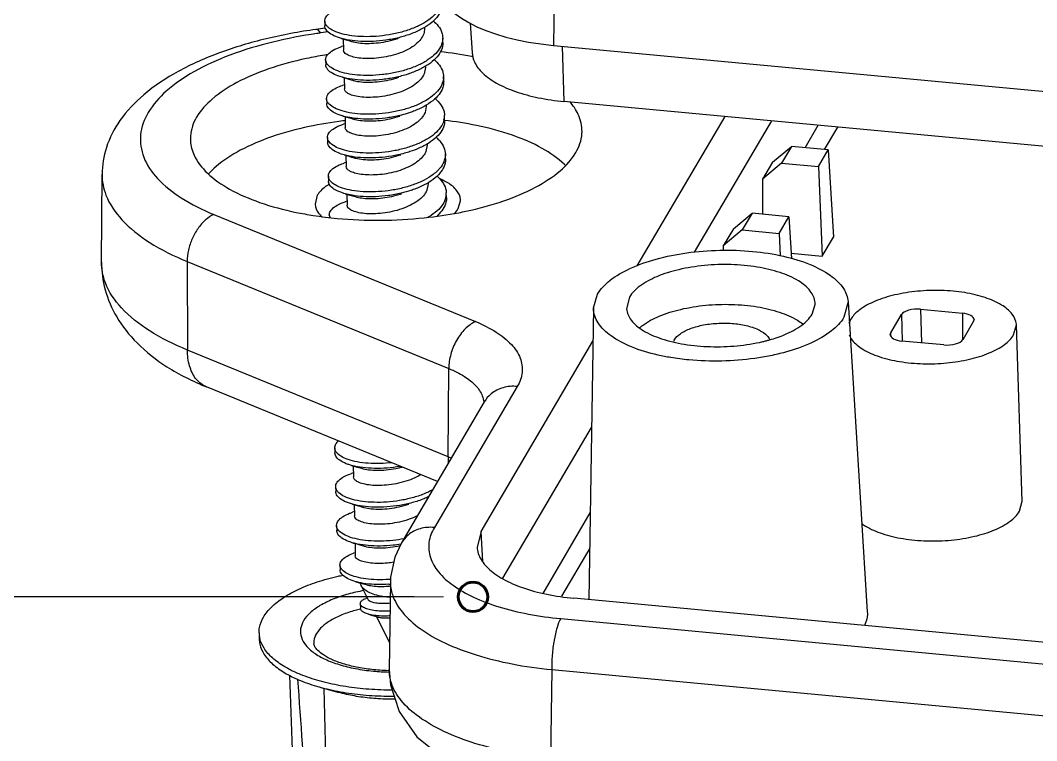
# Model space of a CAD drawing. Header units: millimetres. Extents: x 15 to 334, y 2 to 223.
# Drawn here: x 41.42 to 67.36, y 37.15 to 55.53 of the extents above; entities that cross this region are included whole.
import ezdxf

# ---------------------------------------------------------------- set-up
doc = ezdxf.new("R2010")
doc.units = ezdxf.units.MM
for name, color, linetype in [('02___PRT_ALL_AXES', 179, 'Continuous'), ('3_ALL_AXES', 179, 'Continuous'), ('FROM', 179, 'Continuous'), ('SLD-0', 179, 'Continuous')]:
    doc.layers.add(name, color=color, linetype=linetype)

msp = doc.modelspace()

# ---------------------------------------------------------------- linework, layer by layer
at = {"layer": '02___PRT_ALL_AXES', "color": 179, "linetype": 'Continuous'}
for p, q in [((47.516, 39.897), (47.519, 39.742)), ((48.293, 38.819), (48.361, 36.917)), ((50.837, 38.899), (50.844, 38.899)), ((49.039, 38.521), (49.514, 38.386)), ((49.222, 36.781), (49.182, 38.481))]:
    msp.add_line(p, q, dxfattribs=at)
for centre, radius, start, end in [((48.202, 39.913), 0.687, 181.3, 192.1969), ((48.196, 39.912), 0.68, 192.2327, 193.7951), ((50.955, 44.256), 5.324, 268.4478, 268.7636), ((1436.473, 136.648), 1391.425, 184.03586, 184.172741)]:
    msp.add_arc(centre, radius, start, end, dxfattribs=at)
for points, knots in [([(47.629, 40.301), (47.684, 40.395), (47.839, 40.581), (48.148, 40.817), (48.543, 41.029), (49.012, 41.209), (49.394, 41.313), (49.617, 41.361), (49.659, 41.37)], [0, 0, 0, 0, 0.32704, 0.714323, 1.162178, 1.666356, 2.218478, 2.349319, 2.349319, 2.349319, 2.349319]), ([(50.186, 40.976), (50.054, 40.952), (49.788, 40.893), (49.413, 40.769), (49.082, 40.61), (48.824, 40.427), (48.696, 40.28), (48.652, 40.206)], [0, 0, 0, 0, 0.401278, 0.816506, 1.184234, 1.498615, 1.758865, 1.758865, 1.758865, 1.758865]), ([(50.106, 40.504), (50.062, 40.494), (49.901, 40.453), (49.643, 40.367), (49.356, 40.23), (49.132, 40.072), (49.021, 39.945), (48.982, 39.879)], [0, 0, 0, 0, 0.13734, 0.496625, 0.814793, 1.08692, 1.314277, 1.314277, 1.314277, 1.314277]), ([(47.516, 39.897), (47.515, 39.944), (47.526, 40.086), (47.581, 40.22), (47.629, 40.301)], [0, 0, 0, 0, 0.1398056, 0.4234517, 0.4234517, 0.4234517, 0.4234517]), ([(48.652, 40.206), (48.615, 40.142), (48.56, 40.002), (48.583, 39.772), (48.71, 39.56), (48.924, 39.372), (49.214, 39.21), (49.572, 39.077), (49.986, 38.977), (50.414, 38.918), (50.703, 38.902), (50.837, 38.899)], [0, 0, 0, 0, 0.22224, 0.434882, 0.668782, 0.947017, 1.278596, 1.662285, 2.090796, 2.552927, 2.9567, 2.9567, 2.9567, 2.9567]), ([(47.52, 39.742), (47.521, 39.698), (47.537, 39.559), (47.642, 39.327), (47.869, 39.079), (48.156, 38.879), (48.368, 38.771), (48.468, 38.726)], [0, 0, 0, 0, 0.132138, 0.417244, 0.7458, 1.131718, 1.459068, 1.459068, 1.459068, 1.459068]), ([(48.307, 38.957), (48.261, 38.98), (48.103, 39.068), (47.864, 39.235), (47.642, 39.479), (47.557, 39.663), (47.535, 39.75)], [0, 0, 0, 0, 0.154301, 0.54032, 0.868832, 1.135835, 1.135835, 1.135835, 1.135835]), ([(48.982, 39.879), (48.949, 39.824), (48.917, 39.738), (48.913, 39.65), (48.914, 39.627)], [0, 0, 0, 0, 0.1937752, 0.2640512, 0.2640512, 0.2640512, 0.2640512]), ([(50.811, 38.933), (50.672, 38.937), (50.401, 38.955), (50.015, 39.014), (49.673, 39.099), (49.389, 39.203), (49.171, 39.318), (49.023, 39.433), (48.939, 39.534), (48.915, 39.601), (48.914, 39.627)], [0, 0, 0, 0, 0.419032, 0.813426, 1.169114, 1.474112, 1.720189, 1.904715, 2.032165, 2.11044, 2.11044, 2.11044, 2.11044]), ([(50.911, 38.437), (50.867, 38.437), (50.619, 38.439), (50.175, 38.463), (49.597, 38.54), (49.062, 38.659), (48.635, 38.802), (48.393, 38.912), (48.307, 38.957)], [0, 0, 0, 0, 0.133289, 0.743496, 1.331096, 1.882378, 2.385639, 2.678221, 2.678221, 2.678221, 2.678221]), ([(48.468, 38.726), (48.504, 38.71), (48.69, 38.63), (48.883, 38.565), (49.039, 38.521)], [0, 0, 0, 0, 0.1192933, 0.607663, 0.607663, 0.607663, 0.607663]), ([(49.039, 38.521), (49.044, 38.52), (49.226, 38.469), (49.601, 38.385), (50.179, 38.308), (50.638, 38.283), (50.901, 38.282), (50.961, 38.283)], [0, 0, 0, 0, 0.014601, 0.565465, 1.152565, 1.762225, 1.942116, 1.942116, 1.942116, 1.942116]), ([(50.987, 38.203), (50.94, 38.203), (50.739, 38.204), (50.392, 38.222), (49.956, 38.28), (49.667, 38.344), (49.524, 38.384), (49.514, 38.386)], [0, 0, 0, 0, 0.142601, 0.601301, 1.043406, 1.459073, 1.488869, 1.488869, 1.488869, 1.488869])]:
    msp.add_open_spline(points, degree=3, knots=knots, dxfattribs=at)
at = {"layer": '3_ALL_AXES', "color": 179, "linetype": 'Continuous'}
for p, q in [((51.737, 55.343), (51.738, 55.31)), ((49.663, 55.05), (49.67, 54.767)), ((51.76, 54.356), (51.761, 54.32)), ((49.687, 54.06), (49.693, 53.776)), ((51.783, 53.365), (51.784, 53.33)), ((49.71, 53.069), (49.716, 52.786)), ((51.807, 52.374), (51.807, 52.34)), ((49.733, 52.079), (49.74, 51.796)), ((51.83, 51.386), (51.831, 51.35)), ((49.756, 51.089), (49.763, 50.806)), ((49.919, 44.158), (49.925, 43.875)), ((49.942, 43.168), (49.948, 42.885)), ((49.965, 42.178), (49.972, 41.861)), ((50.123, 41.101), (50.301, 40.744)), ((50.517, 40.312), (50.848, 39.646))]:
    msp.add_line(p, q, dxfattribs=at)
msp.add_arc((51.369, 41.722), 1.392, 203.1997, 206.4909, dxfattribs=at)
at = {"layer": 'FROM', "color": 3}
msp.add_line((51.477, 40.816), (32.114, 40.816), dxfattribs=at)
at = {"layer": 'SLD-0', "color": 179, "linetype": 'Continuous'}
for p, q in [((55.318, 78.613), (55.035, 54.885)), ((49.203, 55.326), (48.969, 55.294)), ((49.193, 55.507), (49.195, 55.383)), ((52.906, 55.454), (52.954, 54.693)), ((49.277, 55.23), (49.086, 55.203)), ((49.619, 55.062), (49.708, 55.037)), ((49.708, 55.037), (49.809, 55.008)), ((49.809, 55.008), (49.877, 54.989)), ((52.206, 54.958), (52.203, 55.082)), ((49.668, 54.872), (49.623, 54.857)), ((55.035, 54.885), (126.659, 48.171)), ((55.25, 54.865), (55.297, 53.456)), ((49.216, 54.517), (49.219, 54.393)), ((51.761, 54.32), (51.729, 54.16)), ((49.642, 54.072), (49.731, 54.047)), ((49.731, 54.047), (49.832, 54.018)), ((49.832, 54.018), (49.9, 53.998)), ((52.229, 53.968), (52.227, 54.092)), ((49.691, 53.882), (49.647, 53.867)), ((49.239, 53.527), (49.242, 53.403)), ((126.918, 46.742), (55.297, 53.456)), ((51.784, 53.33), (51.752, 53.17)), ((49.665, 53.082), (49.754, 53.057)), ((49.754, 53.057), (49.856, 53.028)), ((49.856, 53.028), (49.923, 53.008)), ((52.253, 52.978), (52.25, 53.102)), ((57.169, 49.26), (59.41, 53.07)), ((58.634, 49.609), (60.605, 52.958)), ((49.714, 52.891), (49.67, 52.877)), ((61.454, 52.276), (61.79, 52.847)), ((62.277, 52.802), (61.941, 52.23)), ((49.262, 52.536), (49.265, 52.413)), ((51.807, 52.34), (51.775, 52.18)), ((60.624, 51.91), (61.103, 52.308)), ((61.103, 52.308), (60.852, 51.882)), ((62.043, 52.22), (61.103, 52.308)), ((61.792, 51.794), (62.043, 52.22)), ((62.043, 52.22), (62.175, 49.992)), ((49.688, 52.092), (49.778, 52.067)), ((49.737, 51.901), (49.693, 51.887)), ((49.778, 52.067), (49.879, 52.038)), ((49.879, 52.038), (49.946, 52.018)), ((52.276, 51.988), (52.273, 52.112)), ((60.624, 51.91), (60.367, 51.473)), ((60.852, 51.882), (60.367, 51.473)), ((60.852, 51.882), (61.792, 51.794)), ((61.792, 51.794), (61.892, 49.51)), ((43.495, 49.357), (43.508, 51.596)), ((49.285, 51.546), (49.288, 51.423)), ((60.367, 51.473), (60.365, 50.58)), ((51.831, 51.35), (51.798, 51.19)), ((52.299, 50.998), (52.296, 51.121)), ((49.003, 51.061), (48.944, 50.836)), ((49.711, 51.102), (49.801, 51.077)), ((49.76, 50.911), (49.716, 50.896)), ((49.801, 51.077), (49.902, 51.048)), ((49.902, 51.048), (49.969, 51.028)), ((52.6, 50.724), (52.659, 50.923)), ((59.622, 50.206), (60.1, 50.604)), ((60.1, 50.604), (59.85, 50.178)), ((61.04, 50.516), (60.1, 50.604)), ((46.362, 50.572), (53.039, 47.841)), ((49.309, 50.556), (49.31, 50.502)), ((60.79, 50.09), (61.04, 50.516)), ((61.04, 50.516), (61.104, 49.445)), ((59.622, 50.206), (59.364, 49.769)), ((59.85, 50.178), (59.364, 49.769)), ((59.85, 50.178), (60.79, 50.09)), ((60.79, 50.09), (60.814, 49.521)), ((61.892, 49.51), (62.175, 49.992)), ((59.364, 49.769), (59.364, 49.657)), ((61.096, 49.585), (61.892, 49.51)), ((45.681, 49.372), (52.359, 46.641)), ((45.681, 49.372), (45.688, 47.113)), ((56.051, 48.194), (56.155, 48.541)), ((56.97, 48.465), (56.895, 48.163)), ((61.631, 48.028), (61.708, 48.277)), ((62.549, 48.346), (62.446, 47.951)), ((62.549, 48.346), (63.041, 40.434)), ((56.051, 48.194), (55.937, 40.745)), ((63.639, 47.551), (63.915, 48.019)), ((63.915, 48.019), (63.935, 47.344)), ((64.402, 48.153), (65.467, 48.054)), ((64.402, 48.153), (64.428, 47.297)), ((65.467, 48.054), (65.475, 47.378)), ((65.754, 47.847), (65.478, 47.378)), ((65.767, 47.892), (65.754, 47.847)), ((66.777, 47.504), (66.846, 47.753)), ((66.995, 43.253), (66.846, 47.753)), ((63.627, 47.504), (63.639, 47.551)), ((63.642, 47.468), (63.639, 47.551)), ((53.183, 42.486), (56.038, 47.339)), ((64.991, 47.244), (63.926, 47.344)), ((52.339, 44.392), (45.688, 47.113)), ((52.339, 44.392), (52.359, 46.641)), ((54.106, 46.184), (51.99, 42.586)), ((52.071, 43.761), (46.172, 46.174)), ((53.266, 45.791), (51.148, 42.192)), ((53.742, 41.293), (56.005, 45.139)), ((49.448, 44.615), (49.451, 44.491)), ((49.874, 44.171), (49.963, 44.146)), ((49.963, 44.146), (50.064, 44.117)), ((50.064, 44.117), (50.132, 44.097)), ((49.923, 43.98), (49.878, 43.965)), ((49.471, 43.625), (49.474, 43.501)), ((49.897, 43.18), (49.986, 43.155)), ((49.986, 43.155), (50.087, 43.126)), ((50.087, 43.126), (50.155, 43.107)), ((66.925, 42.999), (66.995, 43.254)), ((49.946, 42.99), (49.902, 42.975)), ((54.764, 40.905), (55.971, 42.957)), ((49.494, 42.635), (49.497, 42.511)), ((53.183, 42.486), (53.079, 42.086)), ((53.23, 41.711), (53.183, 42.486)), ((49.92, 42.19), (50.01, 42.165)), ((50.01, 42.165), (50.111, 42.136)), ((50.111, 42.136), (50.178, 42.117)), ((51.148, 42.192), (50.979, 41.832)), ((55.957, 42.06), (55.234, 40.831)), ((49.97, 41.943), (49.927, 41.928)), ((50.979, 41.832), (50.871, 41.318)), ((49.582, 41.629), (49.584, 41.505)), ((50.871, 41.318), (50.867, 41.213)), ((49.99, 41.203), (50.081, 41.178)), ((50.081, 41.178), (50.184, 41.149)), ((50.184, 41.149), (50.252, 41.129)), ((50.867, 41.214), (50.84, 38.957)), ((50.278, 40.791), (50.238, 40.775)), ((127.17, 34.068), (55.55, 40.781)), ((50.099, 40.646), (50.102, 40.522)), ((50.309, 40.373), (50.408, 40.344)), ((50.408, 40.344), (50.517, 40.312)), ((50.517, 40.312), (50.553, 40.3)), ((55.216, 40.261), (126.889, 33.543)), ((50.84, 38.96), (50.868, 38.574)), ((50.84, 38.956), (50.84, 38.96)), ((54.986, 38.959), (54.959, 36.699)), ((54.986, 38.959), (126.659, 32.24)), ((50.868, 38.574), (51.09, 37.889)), ((51.09, 37.889), (51.546, 37.247)), ((51.546, 37.247), (52.233, 36.694))]:
    msp.add_line(p, q, dxfattribs=at)
at = {"layer": 'SLD-0', "color": 3, "linetype": 'Continuous', "lineweight": 0}
msp.add_line((52.227, 40.816), (51.477, 40.816), dxfattribs=at)
at = {"layer": 'SLD-0', "color": 3, "linetype": 'Continuous', "lineweight": 60}
msp.add_circle((52.977, 40.816), 0.375, dxfattribs=at)
at = {"layer": 'SLD-0', "color": 179, "linetype": 'Continuous'}
for centre, radius, start, end in [((50.927, 42.012), 13.319, 97.943, 98.3651), ((50.836, 44.546), 10.226, 98.9004, 99.2293), ((51.14, 45.166), 9.607, 79.1925, 84.0127), ((51.266, 45.882), 8.88, 78.8651, 79.1302), ((51.739, 54.089), 0.488, 341.6079, 345.8863), ((50.96, 42.338), 10.701, 96.8226, 96.9943), ((50.965, 42.293), 10.746, 96.6999, 96.8226), ((51.805, 53.091), 0.444, 346.191, 1.4393), ((51.766, 52.115), 0.508, 337.9757, 345.7847), ((51.446, 52.328), 0.895, 314.6524, 319.9153), ((53.857, 50.337), 2.097, 45.5018, 46.272), ((49.564, 51.611), 0.295, 215.6095, 219.7311), ((51.839, 51.112), 0.457, 346.9324, 1.2034), ((51.84, 51.112), 0.456, 346.4551, 346.9283), ((49.498, 50.562), 0.189, 181.7837, 199.0685), ((51.429, 49.794), 1.006, 48.5625, 49.684), ((63.059, 47.633), 0.515, 149.5185, 162.5978), ((58.365, 47.222), 0.291, 149.5704, 158.2707), ((59.402, 51.452), 4.236, 283.2449, 284.5603), ((59.468, 51.195), 3.97, 284.5625, 285.7487), ((49.714, 44.668), 0.278, 215.7769, 216.931), ((51.223, 41.596), 3.01, 66.5431, 68.2401), ((54.011, 44.395), 1.672, 180.1171, 185.0633), ((50.63, 43.468), 2.386, 274.5252, 275.6811), ((50.606, 44.567), 3.439, 273.7177, 274.3425)]:
    msp.add_arc(centre, radius, start, end, dxfattribs=at)
for centre, major_axis, ratio, start_param, end_param in [((56.041, 56.59), (4.001, 0.095), 0.434926, 3.125946, 4.448003), ((64.302, 47.983), (0.4, 0.009), 0.435093, 1.307273, 2.877994), ((65.367, 47.883), (0.4, 0.009), 0.435059, 6.281024, 7.590286), ((64.026, 47.514), (0.4, 0.009), 0.435059, 3.149596, 4.448693), ((65.091, 47.415), (0.4, 0.009), 0.435093, 4.448866, 6.019586)]:
    msp.add_ellipse(centre, major_axis=major_axis, ratio=ratio, start_param=start_param, end_param=end_param, dxfattribs=at)
for points, knots in [([(49.193, 55.507), (49.193, 55.525), (49.2, 55.587), (49.275, 55.686), (49.417, 55.778), (49.535, 55.826), (49.6, 55.847)], [0, 0, 0, 0, 0.0548384, 0.1829202, 0.353508, 0.5603149, 0.5603149, 0.5603149, 0.5603149]), ([(52.165, 55.946), (52.149, 55.883), (52.084, 55.756), (51.927, 55.591), (51.713, 55.444), (51.451, 55.319), (51.153, 55.221), (50.834, 55.151), (50.508, 55.113), (50.19, 55.104), (49.897, 55.126), (49.641, 55.173), (49.434, 55.243), (49.299, 55.324), (49.241, 55.385), (49.227, 55.406)], [0, 0, 0, 0, 0.194401, 0.418696, 0.677908, 0.969474, 1.28587, 1.616474, 1.948915, 2.270175, 2.567601, 2.829936, 3.04855, 3.219438, 3.296984, 3.296984, 3.296984, 3.296984]), ([(52.183, 55.949), (52.184, 55.906), (52.171, 55.798), (52.087, 55.632), (51.93, 55.467), (51.716, 55.32), (51.498, 55.216), (51.353, 55.164), (51.299, 55.146)], [0, 0, 0, 0, 0.127033, 0.321433, 0.545729, 0.804941, 1.096506, 1.267645, 1.267645, 1.267645, 1.267645]), ([(48.969, 55.294), (48.541, 55.234), (47.709, 55.079), (46.526, 54.73), (45.467, 54.265), (44.593, 53.69), (43.96, 53.025), (43.591, 52.318), (43.509, 51.828), (43.508, 51.596)], [0, 0, 0, 0, 1.296734, 2.533627, 3.69425, 4.753834, 5.651812, 6.418722, 7.113324, 7.113324, 7.113324, 7.113324]), ([(49.086, 55.203), (49.065, 55.236), (49.035, 55.288), (48.982, 55.291), (48.97, 55.289)], [0, 0, 0, 0, 0.1156252, 0.1520279, 0.1520279, 0.1520279, 0.1520279]), ([(49.227, 55.406), (49.217, 55.42), (49.2, 55.452), (49.194, 55.488), (49.193, 55.507)], [0, 0, 0, 0, 0.0518257, 0.1073819, 0.1073819, 0.1073819, 0.1073819]), ([(49.619, 55.062), (49.553, 55.081), (49.433, 55.122), (49.287, 55.208), (49.207, 55.303), (49.197, 55.365), (49.196, 55.383)], [0, 0, 0, 0, 0.2055689, 0.3764573, 0.5047596, 0.5603158, 0.5603158, 0.5603158, 0.5603158]), ([(51.738, 55.31), (51.738, 55.301), (51.737, 55.247), (51.724, 55.192), (51.706, 55.15)], [0, 0, 0, 0, 0.0266425, 0.1638673, 0.1638673, 0.1638673, 0.1638673]), ([(51.963, 55.513), (52.009, 55.473), (52.099, 55.383), (52.184, 55.233), (52.202, 55.125), (52.203, 55.082)], [0, 0, 0, 0, 0.1841409, 0.3786955, 0.5068916, 0.5068916, 0.5068916, 0.5068916]), ([(48.989, 55.189), (48.613, 55.134), (47.863, 54.991), (46.807, 54.674), (45.884, 54.26), (45.164, 53.774), (44.671, 53.228), (44.442, 52.619), (44.538, 51.993), (44.929, 51.432), (45.557, 50.944), (46.074, 50.69), (46.362, 50.572)], [0, 0, 0, 0, 1.140849, 2.287305, 3.300823, 4.163009, 4.875292, 5.476239, 6.050605, 6.697559, 7.481081, 8.414302, 8.414302, 8.414302, 8.414302]), ([(51.299, 55.146), (51.253, 55.131), (51.101, 55.085), (50.837, 55.028), (50.51, 54.989), (50.193, 54.981), (49.9, 55.002), (49.711, 55.037), (49.623, 55.061), (49.619, 55.062)], [0, 0, 0, 0, 0.145389, 0.475994, 0.808435, 1.129694, 1.42712, 1.689455, 1.702542, 1.702542, 1.702542, 1.702542]), ([(51.706, 55.15), (51.684, 55.099), (51.615, 54.997), (51.468, 54.869), (51.279, 54.758), (51.06, 54.669), (50.822, 54.603), (50.577, 54.562), (50.34, 54.546), (50.122, 54.553), (49.937, 54.582), (49.797, 54.628), (49.701, 54.685), (49.671, 54.743), (49.67, 54.767)], [0, 0, 0, 0, 0.166387, 0.361476, 0.582136, 0.820244, 1.0702, 1.321614, 1.562161, 1.78446, 1.973385, 2.120395, 2.22853, 2.299776, 2.299776, 2.299776, 2.299776]), ([(49.877, 54.989), (49.89, 54.985), (49.964, 54.965), (50.114, 54.941), (50.332, 54.934), (50.57, 54.95), (50.814, 54.992), (50.979, 55.037), (51.061, 55.066), (51.064, 55.067)], [0, 0, 0, 0, 0.040863, 0.230874, 0.453867, 0.69448, 0.945206, 1.195797, 1.205435, 1.205435, 1.205435, 1.205435]), ([(52.203, 55.082), (52.204, 55.065), (52.202, 55.025), (52.195, 54.985), (52.19, 54.964)], [0, 0, 0, 0, 0.0519207, 0.1195112, 0.1195112, 0.1195112, 0.1195112]), ([(49.216, 54.517), (49.216, 54.52), (49.216, 54.561), (49.255, 54.652), (49.376, 54.752), (49.508, 54.816), (49.596, 54.848), (49.623, 54.857)], [0, 0, 0, 0, 0.0089929, 0.1250215, 0.2765466, 0.4751779, 0.5599253, 0.5599253, 0.5599253, 0.5599253]), ([(52.19, 54.964), (52.18, 54.925), (52.141, 54.821), (52.023, 54.667), (51.831, 54.512), (51.588, 54.378), (51.303, 54.268), (50.991, 54.186), (50.666, 54.135), (50.343, 54.114), (50.038, 54.123), (49.765, 54.16), (49.536, 54.222), (49.363, 54.303), (49.275, 54.377), (49.249, 54.418)], [0, 0, 0, 0, 0.118987, 0.329741, 0.574418, 0.853247, 1.160494, 1.486634, 1.81988, 2.147355, 2.456134, 2.734251, 2.971807, 3.162539, 3.306949, 3.306949, 3.306949, 3.306949]), ([(52.206, 54.958), (52.207, 54.941), (52.204, 54.862), (52.157, 54.715), (52.026, 54.543), (51.834, 54.388), (51.594, 54.256), (51.415, 54.186), (51.322, 54.156)], [0, 0, 0, 0, 0.051921, 0.237722, 0.448476, 0.693154, 0.971982, 1.267495, 1.267495, 1.267495, 1.267495]), ([(49.196, 54.64), (49.039, 54.614), (48.553, 54.524), (47.789, 54.319), (46.974, 53.978), (46.34, 53.573), (46.025, 53.232), (45.922, 53.057)], [0, 0, 0, 0, 0.478385, 1.483697, 2.365665, 3.117576, 3.728651, 3.728651, 3.728651, 3.728651]), ([(51.985, 54.524), (52.009, 54.503), (52.083, 54.434), (52.183, 54.303), (52.223, 54.168), (52.226, 54.099), (52.226, 54.092)], [0, 0, 0, 0, 0.0966334, 0.3024002, 0.4856653, 0.508096, 0.508096, 0.508096, 0.508096]), ([(52.954, 54.693), (52.96, 54.615), (53.011, 54.42), (53.232, 54.145), (53.597, 53.896), (54.08, 53.69), (54.658, 53.537), (55.077, 53.476), (55.297, 53.456)], [0, 0, 0, 0, 0.235474, 0.589998, 1.029334, 1.551871, 2.157206, 2.819245, 2.819245, 2.819245, 2.819245]), ([(49.642, 54.072), (49.603, 54.083), (49.504, 54.115), (49.366, 54.179), (49.251, 54.276), (49.22, 54.358), (49.219, 54.393)], [0, 0, 0, 0, 0.1206928, 0.3114253, 0.4558346, 0.5600198, 0.5600198, 0.5600198, 0.5600198]), ([(51.322, 54.156), (51.318, 54.154), (51.211, 54.119), (50.994, 54.063), (50.669, 54.011), (50.346, 53.99), (50.041, 53.999), (49.808, 54.031), (49.679, 54.062), (49.642, 54.072)], [0, 0, 0, 0, 0.011754, 0.337895, 0.67114, 0.998615, 1.307395, 1.585511, 1.702556, 1.702556, 1.702556, 1.702556]), ([(51.729, 54.16), (51.707, 54.109), (51.639, 54.008), (51.492, 53.879), (51.304, 53.769), (51.085, 53.679), (50.847, 53.613), (50.602, 53.572), (50.365, 53.556), (50.146, 53.563), (49.961, 53.592), (49.82, 53.638), (49.724, 53.695), (49.694, 53.753), (49.693, 53.776)], [0, 0, 0, 0, 0.166021, 0.360016, 0.580081, 0.818222, 1.068848, 1.319543, 1.560156, 1.783182, 1.973248, 2.120459, 2.228567, 2.299782, 2.299782, 2.299782, 2.299782]), ([(49.9, 53.999), (49.913, 53.995), (49.987, 53.974), (50.136, 53.951), (50.354, 53.944), (50.592, 53.96), (50.836, 54.001), (51.001, 54.047), (51.083, 54.075), (51.087, 54.077)], [0, 0, 0, 0, 0.040729, 0.229654, 0.451953, 0.6925, 0.943914, 1.19387, 1.205438, 1.205438, 1.205438, 1.205438]), ([(52.229, 53.968), (52.23, 53.915), (52.211, 53.795), (52.111, 53.622), (51.944, 53.46), (51.721, 53.317), (51.513, 53.224), (51.383, 53.178), (51.345, 53.165)], [0, 0, 0, 0, 0.158437, 0.357169, 0.587316, 0.852396, 1.148838, 1.267457, 1.267457, 1.267457, 1.267457]), ([(49.24, 53.527), (49.239, 53.551), (49.253, 53.622), (49.343, 53.723), (49.482, 53.806), (49.592, 53.849), (49.647, 53.867)], [0, 0, 0, 0, 0.0743752, 0.2086816, 0.3873904, 0.5603456, 0.5603456, 0.5603456, 0.5603456]), ([(52.202, 53.935), (52.181, 53.873), (52.108, 53.746), (51.941, 53.584), (51.718, 53.44), (51.449, 53.32), (51.146, 53.227), (50.825, 53.162), (50.499, 53.129), (50.184, 53.126), (49.896, 53.152), (49.648, 53.204), (49.451, 53.277), (49.345, 53.346), (49.307, 53.385)], [0, 0, 0, 0, 0.198732, 0.428879, 0.69396, 0.990401, 1.310038, 1.641862, 1.973318, 2.29138, 2.583559, 2.838948, 3.049527, 3.212416, 3.212416, 3.212416, 3.212416]), ([(49.276, 53.422), (49.261, 53.443), (49.244, 53.477), (49.24, 53.514), (49.24, 53.527)], [0, 0, 0, 0, 0.0750179, 0.1115116, 0.1115116, 0.1115116, 0.1115116]), ([(52.007, 53.534), (52.064, 53.486), (52.16, 53.386), (52.236, 53.23), (52.249, 53.134), (52.25, 53.102)], [0, 0, 0, 0, 0.2209752, 0.4116188, 0.5087196, 0.5087196, 0.5087196, 0.5087196]), ([(55.76, 52.683), (55.761, 52.832), (55.694, 53.12), (55.53, 53.357), (55.44, 53.458)], [0, 0, 0, 0, 0.4469202, 0.8525197, 0.8525197, 0.8525197, 0.8525197]), ([(49.665, 53.082), (49.656, 53.085), (49.58, 53.106), (49.454, 53.154), (49.314, 53.244), (49.249, 53.337), (49.243, 53.391), (49.243, 53.403)], [0, 0, 0, 0, 0.0275425, 0.2381216, 0.4010111, 0.5237372, 0.5602309, 0.5602309, 0.5602309, 0.5602309]), ([(45.922, 53.057), (45.836, 52.91), (45.761, 52.702), (45.762, 52.49), (45.765, 52.45)], [0, 0, 0, 0, 0.5098563, 0.63187, 0.63187, 0.63187, 0.63187]), ([(49.657, 52.96), (49.367, 52.924), (48.752, 52.823), (47.869, 52.585), (47.065, 52.25), (46.532, 51.91), (46.288, 51.676), (46.228, 51.611)], [0, 0, 0, 0, 0.875723, 1.867698, 2.737965, 3.479878, 3.74769, 3.74769, 3.74769, 3.74769]), ([(52.237, 52.985), (52.225, 52.935), (52.175, 52.819), (52.041, 52.659), (51.84, 52.507), (51.588, 52.377), (51.298, 52.272), (50.983, 52.195), (50.656, 52.149), (50.336, 52.133), (50.035, 52.147), (49.769, 52.189), (49.549, 52.254), (49.391, 52.336), (49.315, 52.406), (49.294, 52.44)], [0, 0, 0, 0, 0.154021, 0.370205, 0.620894, 0.905106, 1.21633, 1.544562, 1.877748, 2.202933, 2.507284, 2.779102, 3.008977, 3.191504, 3.311028, 3.311028, 3.311028, 3.311028]), ([(51.345, 53.165), (51.281, 53.144), (51.11, 53.095), (50.827, 53.039), (50.502, 53.005), (50.187, 53.002), (49.908, 53.027), (49.738, 53.062), (49.665, 53.082)], [0, 0, 0, 0, 0.201138, 0.532962, 0.864419, 1.18248, 1.474659, 1.70257, 1.70257, 1.70257, 1.70257]), ([(51.752, 53.17), (51.73, 53.119), (51.662, 53.018), (51.517, 52.89), (51.329, 52.779), (51.11, 52.69), (50.872, 52.623), (50.627, 52.582), (50.389, 52.565), (50.171, 52.573), (49.985, 52.601), (49.843, 52.648), (49.747, 52.705), (49.718, 52.763), (49.716, 52.786)], [0, 0, 0, 0, 0.165835, 0.358671, 0.578064, 0.816147, 1.067435, 1.317676, 1.558248, 1.781913, 1.973049, 2.120644, 2.228666, 2.299789, 2.299789, 2.299789, 2.299789]), ([(49.923, 53.008), (49.936, 53.005), (50.01, 52.984), (50.16, 52.961), (50.379, 52.954), (50.617, 52.97), (50.861, 53.011), (51.025, 53.057), (51.107, 53.085), (51.11, 53.086)], [0, 0, 0, 0, 0.040872, 0.230937, 0.453964, 0.694577, 0.945272, 1.195897, 1.205434, 1.205434, 1.205434, 1.205434]), ([(52.252, 52.978), (52.253, 52.95), (52.247, 52.86), (52.186, 52.704), (52.044, 52.535), (51.843, 52.383), (51.611, 52.263), (51.446, 52.201), (51.368, 52.175)], [0, 0, 0, 0, 0.082676, 0.271658, 0.487842, 0.738531, 1.022743, 1.267647, 1.267647, 1.267647, 1.267647]), ([(55.306, 51.852), (55.139, 52.012), (54.716, 52.302), (53.955, 52.626), (53.113, 52.849), (52.525, 52.941), (52.252, 52.973)], [0, 0, 0, 0, 0.693839, 1.518806, 2.473131, 3.300187, 3.300187, 3.300187, 3.300187]), ([(49.263, 52.536), (49.262, 52.546), (49.264, 52.595), (49.318, 52.69), (49.449, 52.788), (49.576, 52.844), (49.655, 52.872), (49.67, 52.877)], [0, 0, 0, 0, 0.0277074, 0.1480961, 0.3073131, 0.5141069, 0.5601698, 0.5601698, 0.5601698, 0.5601698]), ([(55.6, 52.15), (55.686, 52.296), (55.753, 52.481), (55.759, 52.667), (55.76, 52.683)], [0, 0, 0, 0, 0.5098563, 0.5586204, 0.5586204, 0.5586204, 0.5586204]), ([(45.765, 52.45), (45.773, 52.325), (45.856, 52.013), (46.208, 51.575), (46.793, 51.176), (47.565, 50.846), (48.291, 50.654), (48.755, 50.571), (48.901, 50.548)], [0, 0, 0, 0, 0.375111, 0.942125, 1.645294, 2.481361, 3.448506, 3.893668, 3.893668, 3.893668, 3.893668]), ([(49.294, 52.44), (49.29, 52.445), (49.273, 52.474), (49.264, 52.509), (49.263, 52.536)], [0, 0, 0, 0, 0.0184073, 0.1021133, 0.1021133, 0.1021133, 0.1021133]), ([(49.688, 52.092), (49.638, 52.106), (49.53, 52.142), (49.388, 52.214), (49.287, 52.311), (49.267, 52.385), (49.266, 52.413)], [0, 0, 0, 0, 0.1566541, 0.3391809, 0.47659, 0.560296, 0.560296, 0.560296, 0.560296]), ([(52.033, 52.541), (52.067, 52.513), (52.146, 52.436), (52.243, 52.294), (52.271, 52.169), (52.273, 52.112)], [0, 0, 0, 0, 0.1310369, 0.3319261, 0.505146, 0.505146, 0.505146, 0.505146]), ([(51.368, 52.175), (51.347, 52.168), (51.222, 52.129), (50.985, 52.071), (50.659, 52.025), (50.338, 52.009), (50.038, 52.024), (49.823, 52.057), (49.712, 52.085), (49.688, 52.092)], [0, 0, 0, 0, 0.066412, 0.394643, 0.727829, 1.053015, 1.357366, 1.629184, 1.702564, 1.702564, 1.702564, 1.702564]), ([(51.775, 52.18), (51.767, 52.16), (51.747, 52.122), (51.723, 52.086), (51.709, 52.068)], [0, 0, 0, 0, 0.0630923, 0.1295805, 0.1295805, 0.1295805, 0.1295805]), ([(52.617, 50.618), (52.676, 50.63), (53.065, 50.708), (53.733, 50.888), (54.548, 51.228), (55.182, 51.633), (55.497, 51.974), (55.6, 52.15)], [0, 0, 0, 0, 0.182987, 1.188299, 2.070267, 2.822178, 3.433253, 3.433253, 3.433253, 3.433253]), ([(49.286, 51.546), (49.285, 51.578), (49.308, 51.657), (49.411, 51.759), (49.548, 51.834), (49.649, 51.872), (49.693, 51.887)], [0, 0, 0, 0, 0.0945424, 0.2356286, 0.4225281, 0.5601875, 0.5601875, 0.5601875, 0.5601875]), ([(51.709, 52.068), (51.674, 52.022), (51.583, 51.933), (51.418, 51.824), (51.221, 51.732), (51.003, 51.66), (50.774, 51.61), (50.546, 51.582), (50.327, 51.576), (50.131, 51.59), (49.967, 51.622), (49.844, 51.669), (49.762, 51.724), (49.741, 51.776), (49.74, 51.796)], [0, 0, 0, 0, 0.175426, 0.375671, 0.593346, 0.825693, 1.061887, 1.29456, 1.515192, 1.716067, 1.884011, 2.014125, 2.110349, 2.171261, 2.171261, 2.171261, 2.171261]), ([(49.946, 52.018), (49.959, 52.014), (50.034, 51.994), (50.185, 51.971), (50.403, 51.963), (50.641, 51.98), (50.886, 52.022), (51.05, 52.067), (51.131, 52.095), (51.133, 52.096)], [0, 0, 0, 0, 0.041076, 0.232211, 0.455877, 0.696448, 0.946689, 1.197977, 1.205431, 1.205431, 1.205431, 1.205431]), ([(52.276, 51.988), (52.276, 51.985), (52.277, 51.922), (52.256, 51.824), (52.212, 51.74), (52.195, 51.712)], [0, 0, 0, 0, 0.0081525, 0.1903841, 0.2903979, 0.2903979, 0.2903979, 0.2903979]), ([(52.273, 52.112), (52.273, 52.109), (52.274, 52.068), (52.268, 52.027), (52.259, 51.991)], [0, 0, 0, 0, 0.0081525, 0.1219694, 0.1219694, 0.1219694, 0.1219694]), ([(52.075, 51.691), (52.038, 51.655), (51.93, 51.563), (51.721, 51.438), (51.446, 51.322), (51.139, 51.233), (50.815, 51.174), (50.49, 51.146), (50.179, 51.148), (49.897, 51.178), (49.657, 51.234), (49.47, 51.311), (49.37, 51.382), (49.337, 51.422)], [0, 0, 0, 0, 0.154271, 0.425111, 0.726186, 1.048739, 1.381416, 1.711505, 2.026004, 2.312615, 2.560818, 2.763267, 2.91835, 2.91835, 2.91835, 2.91835]), ([(52.133, 51.628), (52.083, 51.568), (51.956, 51.454), (51.724, 51.314), (51.528, 51.232), (51.412, 51.192), (51.391, 51.185)], [0, 0, 0, 0, 0.2360932, 0.5069332, 0.8080085, 0.8734158, 0.8734158, 0.8734158, 0.8734158]), ([(43.508, 51.596), (43.508, 51.417), (43.592, 50.985), (44.02, 50.37), (44.747, 49.804), (45.347, 49.509), (45.681, 49.372)], [0, 0, 0, 0, 0.536535, 1.286106, 2.1926, 3.277671, 3.277671, 3.277671, 3.277671]), ([(49.325, 51.439), (49.306, 51.465), (49.288, 51.502), (49.286, 51.54), (49.286, 51.546)], [0, 0, 0, 0, 0.0973094, 0.1150279, 0.1150279, 0.1150279, 0.1150279]), ([(49.711, 51.102), (49.69, 51.108), (49.604, 51.134), (49.472, 51.188), (49.342, 51.281), (49.291, 51.371), (49.289, 51.417), (49.288, 51.423)], [0, 0, 0, 0, 0.0668546, 0.2693037, 0.4243864, 0.5423352, 0.5600537, 0.5600537, 0.5600537, 0.5600537]), ([(52.053, 51.554), (52.064, 51.545), (52.128, 51.488), (52.227, 51.376), (52.287, 51.228), (52.295, 51.144), (52.296, 51.121)], [0, 0, 0, 0, 0.0428931, 0.2561529, 0.4433725, 0.509629, 0.509629, 0.509629, 0.509629]), ([(52.659, 50.923), (52.659, 50.933), (52.657, 51.025), (52.568, 51.213), (52.361, 51.372), (52.203, 51.452), (52.136, 51.481)], [0, 0, 0, 0, 0.0307727, 0.2743599, 0.5826891, 0.8031327, 0.8031327, 0.8031327, 0.8031327]), ([(49.315, 51.35), (49.277, 51.328), (49.159, 51.249), (49.053, 51.147), (49.003, 51.061)], [0, 0, 0, 0, 0.1303491, 0.4272727, 0.4272727, 0.4272727, 0.4272727]), ([(51.391, 51.185), (51.31, 51.158), (51.12, 51.105), (50.818, 51.05), (50.493, 51.022), (50.182, 51.024), (49.922, 51.052), (49.77, 51.085), (49.711, 51.102)], [0, 0, 0, 0, 0.257228, 0.589904, 0.919994, 1.234492, 1.521103, 1.702589, 1.702589, 1.702589, 1.702589]), ([(51.798, 51.19), (51.777, 51.139), (51.709, 51.038), (51.563, 50.91), (51.375, 50.799), (51.156, 50.709), (50.918, 50.643), (50.674, 50.602), (50.436, 50.585), (50.217, 50.592), (50.031, 50.621), (49.889, 50.668), (49.793, 50.725), (49.764, 50.782), (49.763, 50.806)], [0, 0, 0, 0, 0.16583, 0.358608, 0.577966, 0.816044, 1.067362, 1.31759, 1.558157, 1.781851, 1.973037, 2.120656, 2.228672, 2.299789, 2.299789, 2.299789, 2.299789]), ([(49.969, 51.028), (50.023, 51.012), (50.145, 50.988), (50.342, 50.974), (50.56, 50.98), (50.788, 51.008), (50.989, 51.052), (51.111, 51.09), (51.157, 51.106)], [0, 0, 0, 0, 0.169072, 0.369946, 0.590578, 0.823252, 1.059446, 1.205504, 1.205504, 1.205504, 1.205504]), ([(49.309, 50.556), (49.309, 50.572), (49.314, 50.63), (49.383, 50.728), (49.524, 50.823), (49.644, 50.873), (49.714, 50.896), (49.716, 50.896)], [0, 0, 0, 0, 0.0466077, 0.1722158, 0.3393509, 0.5542281, 0.5602719, 0.5602719, 0.5602719, 0.5602719]), ([(52.283, 51.005), (52.269, 50.944), (52.209, 50.817), (52.057, 50.651), (51.918, 50.553), (51.835, 50.505), (51.827, 50.5)], [0, 0, 0, 0, 0.1889679, 0.4107902, 0.6674541, 0.6966124, 0.6966124, 0.6966124, 0.6966124]), ([(52.299, 50.998), (52.3, 50.96), (52.289, 50.857), (52.213, 50.694), (52.117, 50.59), (52.06, 50.539), (52.059, 50.538)], [0, 0, 0, 0, 0.1136446, 0.3063161, 0.5281384, 0.5338152, 0.5338152, 0.5338152, 0.5338152]), ([(48.901, 50.548), (49.103, 50.517), (49.672, 50.447), (50.619, 50.408), (51.66, 50.465), (52.325, 50.562), (52.617, 50.618)], [0, 0, 0, 0, 0.610997, 1.719194, 2.840091, 3.732201, 3.732201, 3.732201, 3.732201]), ([(48.944, 50.836), (48.944, 50.834), (48.949, 50.752), (49.005, 50.634), (49.087, 50.546), (49.117, 50.519)], [0, 0, 0, 0, 0.0038228, 0.24741, 0.3662139, 0.3662139, 0.3662139, 0.3662139]), ([(46.362, 50.572), (46.285, 50.537), (46.134, 50.433), (45.947, 50.219), (45.8, 49.957), (45.705, 49.67), (45.681, 49.47), (45.681, 49.372)], [0, 0, 0, 0, 0.254712, 0.540074, 0.844213, 1.150792, 1.442945, 1.442945, 1.442945, 1.442945]), ([(56.155, 48.541), (56.235, 48.677), (56.492, 48.936), (57.011, 49.228), (57.676, 49.458), (58.446, 49.611), (59.273, 49.676), (60.101, 49.648), (60.877, 49.531), (61.55, 49.331), (62.08, 49.061), (62.437, 48.735), (62.541, 48.465), (62.549, 48.346)], [0, 0, 0, 0, 0.471661, 1.066252, 1.776585, 2.573518, 3.41622, 4.258597, 5.054592, 5.763488, 6.356361, 6.826435, 7.183275, 7.183275, 7.183275, 7.183275]), ([(43.495, 49.357), (43.494, 49.12), (43.559, 48.629), (43.867, 47.914), (44.407, 47.237), (45.191, 46.631), (45.823, 46.317), (46.172, 46.174)], [0, 0, 0, 0, 0.709699, 1.464431, 2.308439, 3.281046, 4.412971, 4.412971, 4.412971, 4.412971]), ([(45.688, 47.113), (45.35, 47.251), (44.746, 47.548), (44.012, 48.119), (43.58, 48.739), (43.496, 49.176), (43.496, 49.357)], [0, 0, 0, 0, 1.094782, 2.009386, 2.765665, 3.307009, 3.307009, 3.307009, 3.307009]), ([(61.707, 48.277), (61.708, 48.293), (61.707, 48.415), (61.59, 48.661), (61.26, 48.914), (60.793, 49.114), (60.211, 49.248), (59.561, 49.307), (58.888, 49.284), (58.25, 49.184), (57.69, 49.012), (57.254, 48.785), (57.035, 48.575), (56.97, 48.465)], [0, 0, 0, 0, 0.048678, 0.364486, 0.763908, 1.277283, 1.878091, 2.548938, 3.229499, 3.892692, 4.4821, 4.977459, 5.362252, 5.362252, 5.362252, 5.362252]), ([(66.846, 47.753), (66.846, 47.759), (66.841, 47.858), (66.741, 48.069), (66.446, 48.295), (66.029, 48.474), (65.509, 48.594), (64.929, 48.646), (64.329, 48.626), (63.758, 48.536), (63.259, 48.383), (62.952, 48.223), (62.82, 48.119), (62.804, 48.107)], [0, 0, 0, 0, 0.016213, 0.29835, 0.654992, 1.11345, 1.649925, 2.248766, 2.856436, 3.448662, 3.974916, 4.417465, 4.477682, 4.477682, 4.477682, 4.477682]), ([(57.237, 47.686), (57.26, 47.706), (57.409, 47.825), (57.753, 48.004), (58.298, 48.171), (58.922, 48.27), (59.578, 48.291), (60.212, 48.234), (60.78, 48.103), (61.167, 47.938), (61.352, 47.813), (61.395, 47.78)], [0, 0, 0, 0, 0.089866, 0.573575, 1.148786, 1.796106, 2.460305, 3.114857, 3.701237, 4.202344, 4.366389, 4.366389, 4.366389, 4.366389]), ([(58.026, 46.921), (57.916, 46.939), (57.576, 47.006), (57.051, 47.161), (56.522, 47.432), (56.158, 47.762), (56.051, 48.052), (56.051, 48.187), (56.051, 48.194)], [0, 0, 0, 0, 0.332194, 1.041091, 1.633963, 2.104038, 2.48604, 2.507103, 2.507103, 2.507103, 2.507103]), ([(56.895, 48.163), (56.903, 48.06), (57.012, 47.831), (57.341, 47.578), (57.808, 47.378), (58.172, 47.295), (58.369, 47.262)], [0, 0, 0, 0, 0.312258, 0.711679, 1.225055, 1.825862, 1.825862, 1.825862, 1.825862]), ([(60.546, 47.373), (60.678, 47.41), (60.964, 47.508), (61.348, 47.707), (61.566, 47.917), (61.631, 48.028)], [0, 0, 0, 0, 0.410364, 0.905723, 1.290516, 1.290516, 1.290516, 1.290516]), ([(53.039, 47.841), (52.942, 47.796), (52.754, 47.653), (52.54, 47.362), (52.397, 47.015), (52.359, 46.763), (52.359, 46.641)], [0, 0, 0, 0, 0.322953, 0.689791, 1.073542, 1.441211, 1.441211, 1.441211, 1.441211]), ([(53.039, 47.841), (53.223, 47.766), (53.552, 47.604), (53.952, 47.293), (54.202, 46.935), (54.262, 46.537), (54.171, 46.294), (54.106, 46.184)], [0, 0, 0, 0, 0.594368, 1.093852, 1.50669, 1.873371, 2.254929, 2.254929, 2.254929, 2.254929]), ([(58.114, 47.369), (58.152, 47.433), (58.283, 47.553), (58.544, 47.677), (58.876, 47.765), (59.249, 47.806), (59.629, 47.798), (59.982, 47.741), (60.272, 47.641), (60.463, 47.517), (60.533, 47.42), (60.549, 47.387)], [0, 0, 0, 0, 0.221955, 0.515846, 0.860911, 1.248854, 1.636876, 1.999459, 2.31413, 2.555485, 2.666679, 2.666679, 2.666679, 2.666679]), ([(62.446, 47.951), (62.366, 47.816), (62.109, 47.557), (61.59, 47.265), (61.054, 47.079), (60.697, 46.994), (60.569, 46.968)], [0, 0, 0, 0, 0.471661, 1.066252, 1.776585, 2.166866, 2.166866, 2.166866, 2.166866]), ([(62.578, 47.501), (62.597, 47.454), (62.685, 47.304), (62.947, 47.101), (63.364, 46.924), (63.884, 46.804), (64.464, 46.752), (65.065, 46.772), (65.635, 46.861), (66.134, 47.015), (66.525, 47.218), (66.719, 47.405), (66.777, 47.504)], [0, 0, 0, 0, 0.154846, 0.511488, 0.969946, 1.506421, 2.105261, 2.712931, 3.305158, 3.831411, 4.273961, 4.617627, 4.617627, 4.617627, 4.617627]), ([(58.369, 47.262), (58.59, 47.226), (59.04, 47.186), (59.713, 47.208), (60.157, 47.278), (60.372, 47.328)], [0, 0, 0, 0, 0.670847, 1.351408, 2.014601, 2.014601, 2.014601, 2.014601]), ([(46.172, 46.174), (46.161, 46.179), (46.054, 46.226), (45.869, 46.386), (45.718, 46.72), (45.689, 46.976), (45.688, 47.113)], [0, 0, 0, 0, 0.036817, 0.349578, 0.704027, 1.112726, 1.112726, 1.112726, 1.112726]), ([(60.569, 46.968), (60.436, 46.941), (60.025, 46.872), (59.328, 46.817), (58.611, 46.841), (58.178, 46.896), (58.026, 46.921)], [0, 0, 0, 0, 0.407075, 1.249776, 2.092154, 2.556368, 2.556368, 2.556368, 2.556368]), ([(52.359, 46.641), (52.497, 46.585), (52.744, 46.465), (53.044, 46.233), (53.209, 45.996), (53.246, 45.841), (53.252, 45.788)], [0, 0, 0, 0, 0.446235, 0.81927, 1.128077, 1.289674, 1.289674, 1.289674, 1.289674]), ([(54.106, 46.184), (53.986, 46.195), (53.743, 46.177), (53.446, 46.025), (53.31, 45.867), (53.266, 45.791)], [0, 0, 0, 0, 0.3643835, 0.7100255, 0.9741844, 0.9741844, 0.9741844, 0.9741844]), ([(49.448, 44.615), (49.447, 44.651), (49.471, 44.722), (49.52, 44.774), (49.546, 44.797)], [0, 0, 0, 0, 0.1063453, 0.2116482, 0.2116482, 0.2116482, 0.2116482]), ([(49.488, 44.506), (49.467, 44.535), (49.449, 44.574), (49.448, 44.613), (49.448, 44.615)], [0, 0, 0, 0, 0.1102057, 0.1172621, 0.1172621, 0.1172621, 0.1172621]), ([(49.874, 44.171), (49.845, 44.178), (49.754, 44.207), (49.619, 44.265), (49.494, 44.36), (49.452, 44.448), (49.451, 44.489), (49.451, 44.491)], [0, 0, 0, 0, 0.0886758, 0.286458, 0.437202, 0.5528329, 0.5598894, 0.5598894, 0.5598894, 0.5598894]), ([(50.9, 44.239), (50.806, 44.228), (50.607, 44.214), (50.313, 44.218), (50.034, 44.252), (49.799, 44.31), (49.617, 44.388), (49.522, 44.461), (49.492, 44.501)], [0, 0, 0, 0, 0.285178, 0.597482, 0.880777, 1.124782, 1.322564, 1.473308, 1.473308, 1.473308, 1.473308]), ([(51.121, 44.146), (51.063, 44.136), (50.896, 44.111), (50.624, 44.09), (50.316, 44.095), (50.066, 44.125), (49.924, 44.157), (49.874, 44.171)], [0, 0, 0, 0, 0.176182, 0.505322, 0.817625, 1.100921, 1.256414, 1.256414, 1.256414, 1.256414]), ([(50.132, 44.097), (50.145, 44.093), (50.219, 44.073), (50.371, 44.05), (50.59, 44.042), (50.828, 44.059), (51.022, 44.092), (51.135, 44.12), (51.167, 44.128)], [0, 0, 0, 0, 0.04021, 0.232626, 0.457037, 0.697326, 0.948049, 1.046313, 1.046313, 1.046313, 1.046313]), ([(49.472, 43.625), (49.471, 43.644), (49.48, 43.707), (49.557, 43.806), (49.698, 43.898), (49.814, 43.944), (49.878, 43.965)], [0, 0, 0, 0, 0.0575572, 0.1864779, 0.3582036, 0.5603293, 0.5603293, 0.5603293, 0.5603293]), ([(51.645, 43.933), (51.612, 43.913), (51.508, 43.856), (51.32, 43.779), (51.081, 43.712), (50.835, 43.67), (50.597, 43.654), (50.378, 43.661), (50.191, 43.69), (50.05, 43.737), (49.955, 43.795), (49.926, 43.852), (49.925, 43.875)], [0, 0, 0, 0, 0.115408, 0.353847, 0.607698, 0.859466, 1.099659, 1.323953, 1.516054, 1.663763, 1.769976, 1.840104, 1.840104, 1.840104, 1.840104]), ([(49.505, 43.524), (49.495, 43.539), (49.478, 43.571), (49.472, 43.607), (49.472, 43.625)], [0, 0, 0, 0, 0.0551251, 0.1079698, 0.1079698, 0.1079698, 0.1079698]), ([(49.897, 43.18), (49.829, 43.199), (49.709, 43.241), (49.563, 43.328), (49.485, 43.423), (49.475, 43.484), (49.475, 43.501)], [0, 0, 0, 0, 0.2102288, 0.3799812, 0.5074543, 0.560299, 0.560299, 0.560299, 0.560299]), ([(51.948, 43.546), (51.877, 43.507), (51.707, 43.429), (51.424, 43.337), (51.104, 43.268), (50.778, 43.23), (50.461, 43.223), (50.168, 43.245), (49.914, 43.293), (49.708, 43.363), (49.575, 43.443), (49.519, 43.503), (49.505, 43.524)], [0, 0, 0, 0, 0.242389, 0.559261, 0.89006, 1.222385, 1.543216, 1.839923, 2.101294, 2.318783, 2.488536, 2.561967, 2.561967, 2.561967, 2.561967]), ([(51.846, 43.369), (51.808, 43.352), (51.719, 43.314), (51.629, 43.281), (51.577, 43.264)], [0, 0, 0, 0, 0.1251474, 0.2889304, 0.2889304, 0.2889304, 0.2889304]), ([(51.577, 43.264), (51.528, 43.248), (51.374, 43.202), (51.107, 43.144), (50.781, 43.106), (50.464, 43.099), (50.171, 43.121), (49.986, 43.156), (49.899, 43.18), (49.897, 43.18)], [0, 0, 0, 0, 0.153221, 0.484019, 0.816345, 1.137176, 1.433882, 1.695254, 1.702538, 1.702538, 1.702538, 1.702538]), ([(50.155, 43.107), (50.167, 43.103), (50.241, 43.083), (50.392, 43.06), (50.611, 43.052), (50.849, 43.069), (51.095, 43.11), (51.259, 43.156), (51.341, 43.184), (51.342, 43.185)], [0, 0, 0, 0, 0.038351, 0.230452, 0.454746, 0.694939, 0.946706, 1.200558, 1.20542, 1.20542, 1.20542, 1.20542]), ([(49.494, 42.635), (49.494, 42.639), (49.494, 42.682), (49.535, 42.773), (49.658, 42.873), (49.789, 42.935), (49.877, 42.967), (49.902, 42.975)], [0, 0, 0, 0, 0.0116256, 0.1282117, 0.2808039, 0.4805887, 0.5599679, 0.5599679, 0.5599679, 0.5599679]), ([(51.554, 42.881), (51.487, 42.848), (51.338, 42.787), (51.103, 42.722), (50.856, 42.68), (50.617, 42.664), (50.399, 42.671), (50.212, 42.701), (50.072, 42.748), (49.978, 42.805), (49.949, 42.862), (49.948, 42.885)], [0, 0, 0, 0, 0.224925, 0.479723, 0.732824, 0.97282, 1.196893, 1.388595, 1.535864, 1.641213, 1.710825, 1.710825, 1.710825, 1.710825]), ([(62.891, 42.692), (62.925, 42.667), (63.09, 42.558), (63.443, 42.407), (63.973, 42.285), (64.565, 42.232), (65.178, 42.252), (65.759, 42.343), (66.269, 42.5), (66.667, 42.707), (66.866, 42.898), (66.925, 42.999)], [0, 0, 0, 0, 0.125217, 0.592964, 1.14036, 1.751543, 2.3716, 2.975846, 3.51285, 3.964204, 4.3148, 4.3148, 4.3148, 4.3148]), ([(51.99, 42.586), (51.869, 42.597), (51.626, 42.579), (51.329, 42.427), (51.194, 42.269), (51.149, 42.193)], [0, 0, 0, 0, 0.3643786, 0.7100198, 0.9741843, 0.9741843, 0.9741843, 0.9741843]), ([(51.99, 42.586), (51.921, 42.47), (51.823, 42.216), (51.864, 41.799), (52.096, 41.416), (52.482, 41.077), (53.009, 40.783), (53.658, 40.541), (54.406, 40.361), (54.939, 40.287), (55.216, 40.261)], [0, 0, 0, 0, 0.404504, 0.789202, 1.21267, 1.716604, 2.317048, 3.011849, 3.787736, 4.622291, 4.622291, 4.622291, 4.622291]), ([(49.92, 42.19), (49.88, 42.201), (49.779, 42.234), (49.641, 42.3), (49.528, 42.396), (49.498, 42.477), (49.497, 42.511)], [0, 0, 0, 0, 0.1258452, 0.3154206, 0.4588174, 0.5600772, 0.5600772, 0.5600772, 0.5600772]), ([(51.212, 42.299), (51.12, 42.281), (50.919, 42.251), (50.614, 42.232), (50.309, 42.242), (50.037, 42.28), (49.81, 42.342), (49.638, 42.423), (49.551, 42.498), (49.526, 42.539)], [0, 0, 0, 0, 0.281841, 0.609016, 0.917192, 1.194439, 1.430924, 1.620499, 1.763896, 1.763896, 1.763896, 1.763896]), ([(51.136, 42.161), (51.07, 42.149), (50.895, 42.125), (50.616, 42.108), (50.312, 42.118), (50.082, 42.15), (49.956, 42.18), (49.92, 42.19)], [0, 0, 0, 0, 0.201054, 0.528229, 0.836406, 1.113652, 1.224473, 1.224473, 1.224473, 1.224473]), ([(50.178, 42.117), (50.19, 42.113), (50.263, 42.093), (50.413, 42.07), (50.632, 42.062), (50.87, 42.078), (51.033, 42.106), (51.115, 42.124)], [0, 0, 0, 0, 0.0365121, 0.228214, 0.4522875, 0.6922835, 0.9453839, 0.9453839, 0.9453839, 0.9453839]), ([(53.079, 42.086), (53.081, 42.058), (53.091, 41.976), (53.137, 41.839), (53.232, 41.684), (53.366, 41.536), (53.537, 41.396), (53.825, 41.216), (54.267, 41.028), (54.876, 40.867), (55.318, 40.803), (55.55, 40.781)], [0, 0, 0, 0, 0.081927, 0.249168, 0.427766, 0.624578, 0.844976, 1.088714, 1.639617, 2.277861, 2.975841, 2.975841, 2.975841, 2.975841]), ([(49.582, 41.629), (49.582, 41.643), (49.587, 41.696), (49.649, 41.784), (49.771, 41.867), (49.872, 41.909), (49.927, 41.928)], [0, 0, 0, 0, 0.0433169, 0.1567975, 0.3063513, 0.4822104, 0.4822104, 0.4822104, 0.4822104]), ([(50.952, 41.699), (50.9, 41.69), (50.773, 41.674), (50.577, 41.664), (50.376, 41.674), (50.208, 41.701), (50.082, 41.743), (49.998, 41.792), (49.974, 41.842), (49.973, 41.861)], [0, 0, 0, 0, 0.158311, 0.383654, 0.58868, 0.759619, 0.891959, 0.987222, 1.044897, 1.044897, 1.044897, 1.044897]), ([(49.617, 41.53), (49.607, 41.543), (49.59, 41.574), (49.583, 41.61), (49.582, 41.629)], [0, 0, 0, 0, 0.0484225, 0.1057876, 0.1057876, 0.1057876, 0.1057876]), ([(50.869, 41.263), (50.855, 41.262), (50.739, 41.253), (50.528, 41.249), (50.25, 41.27), (50.009, 41.315), (49.814, 41.381), (49.686, 41.455), (49.631, 41.511), (49.617, 41.53)], [0, 0, 0, 0, 0.043339, 0.348913, 0.630557, 0.878102, 1.083889, 1.244473, 1.316902, 1.316902, 1.316902, 1.316902]), ([(49.99, 41.203), (49.927, 41.22), (49.814, 41.259), (49.676, 41.338), (49.597, 41.427), (49.586, 41.486), (49.585, 41.505)], [0, 0, 0, 0, 0.1960536, 0.3566383, 0.4765521, 0.5339172, 0.5339172, 0.5339172, 0.5339172]), ([(50.829, 41.136), (50.727, 41.129), (50.531, 41.125), (50.253, 41.146), (50.076, 41.179), (49.993, 41.202), (49.99, 41.203)], [0, 0, 0, 0, 0.3055734, 0.5872175, 0.8347624, 0.8445257, 0.8445257, 0.8445257, 0.8445257]), ([(50.862, 40.803), (50.834, 40.805), (50.735, 40.813), (50.573, 40.839), (50.39, 40.893), (50.245, 40.966), (50.159, 41.04), (50.129, 41.089), (50.123, 41.101)], [0, 0, 0, 0, 0.0833932, 0.2984619, 0.4907784, 0.6532107, 0.7837232, 0.8239995, 0.8239995, 0.8239995, 0.8239995]), ([(50.252, 41.129), (50.302, 41.114), (50.417, 41.092), (50.607, 41.079), (50.745, 41.084), (50.818, 41.089)], [0, 0, 0, 0, 0.1566775, 0.3510187, 0.5698218, 0.5698218, 0.5698218, 0.5698218]), ([(50.868, 41.213), (50.867, 41.098), (50.912, 40.809), (51.173, 40.378), (51.645, 39.965), (52.288, 39.605), (53.08, 39.309), (53.995, 39.085), (54.647, 38.992), (54.986, 38.959)], [0, 0, 0, 0, 0.344247, 0.859939, 1.475045, 2.208599, 3.057675, 4.005873, 5.028354, 5.028354, 5.028354, 5.028354]), ([(50.1, 40.646), (50.1, 40.655), (50.105, 40.689), (50.156, 40.738), (50.207, 40.763), (50.238, 40.775)], [0, 0, 0, 0, 0.0279452, 0.098573, 0.198389, 0.198389, 0.198389, 0.198389]), ([(50.861, 40.652), (50.837, 40.65), (50.752, 40.644), (50.618, 40.644), (50.469, 40.66), (50.369, 40.69), (50.31, 40.721), (50.302, 40.743), (50.302, 40.744)], [0, 0, 0, 0, 0.0711384, 0.255207, 0.4044383, 0.512403, 0.578557, 0.581836, 0.581836, 0.581836, 0.581836]), ([(50.158, 40.561), (50.137, 40.575), (50.108, 40.6), (50.101, 40.636), (50.1, 40.646)], [0, 0, 0, 0, 0.0754098, 0.1056684, 0.1056684, 0.1056684, 0.1056684]), ([(50.309, 40.373), (50.292, 40.377), (50.241, 40.394), (50.169, 40.426), (50.111, 40.476), (50.104, 40.512), (50.103, 40.522)], [0, 0, 0, 0, 0.0517714, 0.1622743, 0.2376841, 0.2679427, 0.2679427, 0.2679427, 0.2679427]), ([(50.858, 40.454), (50.837, 40.453), (50.746, 40.448), (50.592, 40.449), (50.412, 40.469), (50.268, 40.504), (50.188, 40.54), (50.158, 40.561)], [0, 0, 0, 0, 0.06251, 0.2752337, 0.4588869, 0.6074214, 0.7179244, 0.7179244, 0.7179244, 0.7179244]), ([(50.857, 40.33), (50.837, 40.329), (50.747, 40.325), (50.595, 40.326), (50.432, 40.344), (50.34, 40.364), (50.309, 40.373)], [0, 0, 0, 0, 0.0581144, 0.270838, 0.4544913, 0.5513729, 0.5513729, 0.5513729, 0.5513729]), ([(50.553, 40.3), (50.555, 40.299), (50.585, 40.293), (50.653, 40.279), (50.753, 40.278), (50.824, 40.282), (50.856, 40.285)], [0, 0, 0, 0, 0.0061133, 0.0906451, 0.2077415, 0.3047988, 0.3047988, 0.3047988, 0.3047988]), ([(55.216, 40.261), (55.174, 40.191), (55.109, 40.007), (55.039, 39.695), (54.994, 39.334), (54.984, 39.083), (54.986, 38.959)], [0, 0, 0, 0, 0.245015, 0.579688, 0.959831, 1.332789, 1.332789, 1.332789, 1.332789]), ([(63.041, 40.434), (63.043, 40.414), (63.045, 40.293), (63.013, 40.172), (62.97, 40.08)], [0, 0, 0, 0, 0.0597386, 0.3625126, 0.3625126, 0.3625126, 0.3625126]), ([(54.959, 36.699), (54.62, 36.733), (53.968, 36.826), (53.054, 37.052), (52.261, 37.35), (51.619, 37.71), (51.147, 38.122), (50.885, 38.553), (50.84, 38.842), (50.841, 38.956)], [0, 0, 0, 0, 1.022733, 1.971288, 2.820709, 3.554438, 4.169339, 4.684208, 5.028475, 5.028475, 5.028475, 5.028475])]:
    msp.add_open_spline(points, degree=3, knots=knots, dxfattribs=at)
for points in [[(49.249, 54.418), (49.23, 54.447), (49.217, 54.482), (49.216, 54.517)], [(52.226, 54.092), (52.227, 54.051), (52.222, 54.01), (52.212, 53.97)], [(49.307, 53.385), (49.296, 53.397), (49.285, 53.409), (49.276, 53.422)], [(52.237, 51.925), (52.212, 51.862), (52.174, 51.804), (52.13, 51.752)], [(52.195, 51.712), (52.176, 51.683), (52.156, 51.654), (52.133, 51.628)], [(52.498, 50.596), (52.537, 50.634), (52.572, 50.677), (52.6, 50.724)], [(62.804, 48.107), (62.731, 48.046), (62.664, 47.976), (62.616, 47.894)], [(49.526, 42.539), (49.508, 42.567), (49.495, 42.601), (49.494, 42.635)]]:
    msp.add_open_spline(points, degree=3, dxfattribs=at)

doc.saveas('drawing.dxf')
